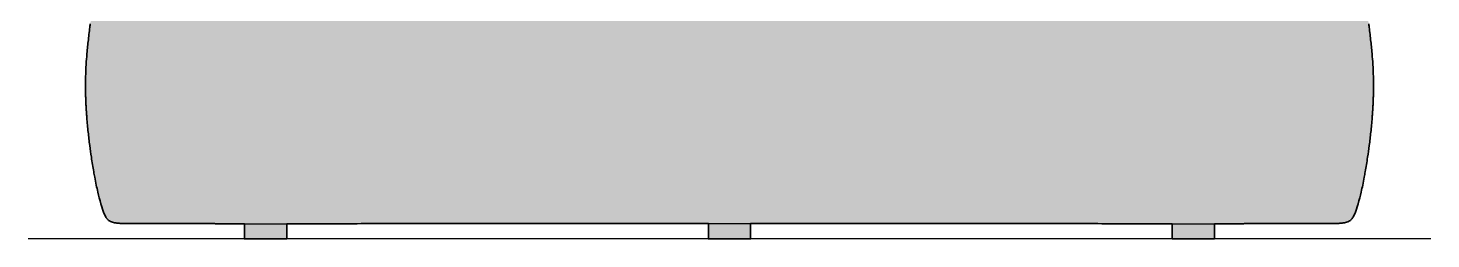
# Model space of a CAD drawing. Header units: millimetres. Extents: x 0 to 4425, y -1688 to 801.
# Drawn here: x 0 to 2661, y 0 to 400 of the extents above; entities that cross this region are included whole.
import ezdxf

# ---------------------------------------------------------------- set-up
doc = ezdxf.new("R2010")
doc.units = ezdxf.units.MM
doc.layers.add('Blocks', color=7, linetype='Continuous')
doc.layers.add('Blocks$Fill', color=7, linetype='Continuous', true_color=0xffffff)
for name, color, linetype, lineweight, true_color in [('Blocks$Inner', 7, 'Continuous', 25, 0x007f00), ('Blocks$Outline', 7, 'Continuous', 35, 0xff3f3f), ('Groud', 7, 'Continuous', 25, 0x243775)]:
    doc.layers.add(name, color=color, linetype=linetype, lineweight=lineweight, true_color=true_color)

# ---------------------------------------------------------------- blocks, each defined once
blk = doc.blocks.new('Margas LC4 Sofa Front')
at = {"layer": 'Blocks$Fill'}
blk.add_hatch(color=256, dxfattribs=at).paths.add_polyline_path([(2451.6, 617.8), (2441.6, 629.2), (2436.3, 635), (2430.7, 640.8), (2424.8, 646.7), (2418.7, 652.6), (2412.2, 658.5), (2405.6, 664.3), (2398.5, 670), (2391.3, 675.7), (2383.8, 681.2), (2376, 686.5), (2368, 691.8), (2359.7, 696.8), (2351.2, 701.6), (2342.5, 706.2), (2333.6, 710.6), (2324.6, 714.6), (2315.4, 718.5), (2306, 722.1), (2296.8, 725.4), (2287.3, 728.6), (2277.8, 731.6), (2268.2, 734.3), (2249.1, 739.3), (2229.7, 743.7), (2210.6, 747.5), (2191.2, 750.9), (2152.8, 756.8), (2037.4, 770.8), (1881, 784.6), (1723.2, 793.3), (1487.2, 799.8), (1330.3, 800.8), (1016.3, 796.2), (858.5, 789.6), (701.1, 778.3), (623.3, 770.8), (507.8, 756.8), (469.4, 750.9), (450, 747.5), (430.9, 743.7), (411.5, 739.3), (392.4, 734.3), (382.8, 731.6), (373.3, 728.6), (363.9, 725.4), (354.6, 722.1), (345.2, 718.5), (336, 714.6), (327, 710.6), (318.1, 706.2), (309.4, 701.6), (300.9, 696.8), (292.6, 691.8), (284.6, 686.5), (276.9, 681.2), (269.4, 675.7), (262.1, 670), (255.1, 664.3), (248.4, 658.5), (242, 652.6), (235.8, 646.7), (230, 640.8), (224.4, 635), (219, 629.2), (209, 617.8), (200, 606.8), (191.6, 596), (183.9, 585.7), (176.8, 575.7), (170.2, 565.9), (163.9, 556.1), (158, 546.3), (155.1, 541.3), (152.4, 536.2), (149.7, 531.1), (147.1, 525.7), (144.5, 520.1), (142, 514.3), (139.5, 508.3), (137.2, 501.9), (135, 495.3), (132.8, 488.3), (130.8, 480.8), (128.8, 473), (126.9, 464.5), (125.1, 455.3), (121.5, 433.9), (118, 408.5), (113.3, 368.2), (110.5, 336.6), (109.4, 316.9), (109, 301.2), (109, 279.3), (109.7, 258.2), (111.5, 230.1), (114, 202.8), (116.9, 177.6), (120.1, 155), (126.5, 117.3), (129.4, 102.2), (132.3, 89.1), (135, 77.9), (138, 66.9), (139.8, 60.7), (141.1, 56.7), (142.5, 52.8), (144, 48.9), (144.8, 47), (145.7, 45.1), (146.2, 44.1), (146.6, 43.2), (147.2, 42.2), (147.7, 41.3), (148.1, 40.7), (148.4, 40.2), (148.8, 39.6), (149.2, 39.1), (149.6, 38.6), (150, 38), (150.4, 37.5), (150.9, 37.1), (151.3, 36.6), (151.6, 36.4), (151.8, 36.2), (152, 35.9), (152.3, 35.7), (152.5, 35.5), (152.8, 35.3), (153.2, 35), (153.6, 34.8), (154, 34.5), (154.4, 34.2), (154.8, 34), (155.2, 33.7), (155.6, 33.5), (156.1, 33.3), (156.5, 33.1), (157, 32.8), (157.5, 32.7), (157.9, 32.5), (158.4, 32.3), (158.9, 32.1), (159.9, 31.8), (160.9, 31.5), (161.9, 31.2), (163, 31), (164.1, 30.8), (165.2, 30.6), (166.2, 30.4), (168.4, 30.1), (170.7, 29.9), (173, 29.7), (176.2, 29.5), (186.3, 29.3), (342.3, 29.1), (352.7, 29.1), (352.8, 29.1), (358.2, 29), (364.3, 29), (410.5, 29), (410.5, 0), (410.5, 0), (490.5, 0), (490.5, 0), (490.5, 29), (1290.3, 29.1), (1290.3, 0), (1290.3, 0), (1370.3, 0), (1370.3, 0), (1370.3, 29.1), (2170.1, 29), (2170.1, 0), (2170.1, 0), (2250.1, 0), (2250.1, 0), (2250.1, 29), (2302.4, 29), (2303, 29), (2307.9, 29.1), (2318.3, 29.1), (2482.1, 29.5), (2484.4, 29.5), (2487.6, 29.7), (2489.9, 29.9), (2492.2, 30.1), (2494.4, 30.4), (2495.5, 30.6), (2496.5, 30.8), (2497.6, 31), (2498.7, 31.2), (2499.7, 31.5), (2500.8, 31.8), (2501.7, 32.1), (2502.2, 32.3), (2502.7, 32.5), (2503.2, 32.7), (2503.6, 32.8), (2504.1, 33.1), (2504.5, 33.3), (2505, 33.5), (2505.4, 33.7), (2505.8, 34), (2506.2, 34.2), (2506.7, 34.5), (2507.1, 34.8), (2507.5, 35), (2507.8, 35.3), (2508.1, 35.5), (2508.3, 35.7), (2508.6, 35.9), (2508.8, 36.2), (2509.1, 36.4), (2509.3, 36.6), (2509.7, 37.1), (2510.2, 37.5), (2510.6, 38), (2511, 38.6), (2511.4, 39.1), (2511.8, 39.6), (2512.2, 40.2), (2512.6, 40.7), (2512.9, 41.3), (2513.5, 42.2), (2514, 43.2), (2514.5, 44.1), (2514.9, 45.1), (2515.8, 47), (2516.6, 48.9), (2518.1, 52.8), (2519.5, 56.7), (2520.8, 60.7), (2522.6, 66.9), (2525.6, 77.9), (2528.3, 89.1), (2531.2, 102.2), (2536, 127.6), (2540.5, 155), (2545.2, 189.9), (2546.6, 202.8), (2549.7, 237.1), (2550.9, 258.2), (2551.6, 279.3), (2551.7, 301.2), (2551.2, 316.9), (2550.1, 336.6), (2547.3, 368.2), (2542.6, 408.5), (2537.6, 443.3), (2535.5, 455.3), (2533.7, 464.5), (2531.8, 473), (2529.9, 480.8), (2527.8, 488.3), (2525.7, 495.3), (2523.4, 501.9), (2521.1, 508.3), (2518.7, 514.3), (2516.1, 520.1), (2513.6, 525.7), (2510.9, 531.1), (2508.2, 536.2), (2505.5, 541.3), (2502.6, 546.3), (2496.7, 556.1), (2490.5, 565.9), (2483.8, 575.7), (2476.7, 585.7), (2469, 596), (2460.6, 606.8)], flags=0)
at = {"layer": 'Blocks$Inner'}
for points, knots in [([(118, 408.5), (117.6, 405.3), (117.2, 402.1), (116.8, 398.9), (116.6, 397.5), (116.4, 396.1), (116.3, 394.8), (115.8, 390.6), (115.3, 386.3), (114.8, 381.9), (114.7, 381.7), (114.7, 381.4), (114.7, 381.2), (114.2, 376.9), (113.7, 372.5), (113.3, 368.2), (112.9, 364.1), (112.5, 360.1), (112.1, 356), (111.5, 349.6), (110.9, 343), (110.5, 336.6), (110.5, 335.9), (110.4, 335.3), (110.4, 334.7), (110, 328.7), (109.7, 322.9), (109.4, 316.9), (109.2, 311.6), (109.1, 306.5), (109, 301.2), (108.9, 296.3), (108.9, 291.4), (108.9, 286.5), (108.9, 284.1), (108.9, 281.7), (109, 279.3), (109, 277), (109.1, 274.6), (109.2, 272.2), (109.2, 269.9), (109.3, 267.5), (109.4, 265.2), (109.5, 262.8), (109.6, 260.5), (109.7, 258.2)], [10494.177275, 10494.177275, 10494.177275, 10494.177275, 10503.875675, 10503.875675, 10503.875675, 10507.985138, 10507.985138, 10507.985138, 10521.015667, 10521.015667, 10521.015667, 10521.739076, 10521.739076, 10521.739076, 10534.889553, 10534.889553, 10534.889553, 10547.090434, 10547.090434, 10547.090434, 10566.643748, 10566.643748, 10566.643748, 10568.457468, 10568.457468, 10568.457468, 10586.359978, 10586.359978, 10586.359978, 10602.223004, 10602.223004, 10602.223004, 10617.102478, 10617.102478, 10617.102478, 10624.336909, 10624.336909, 10624.336909, 10631.498605, 10631.498605, 10631.498605, 10638.625522, 10638.625522, 10638.625522, 10645.750334, 10645.750334, 10645.750334, 10645.750334]), ([(2550.9, 258.2), (2551, 260.5), (2551.1, 262.8), (2551.2, 265.2), (2551.3, 267.5), (2551.4, 269.9), (2551.5, 272.2), (2551.5, 274.6), (2551.6, 277), (2551.6, 279.3), (2551.7, 281.7), (2551.7, 284.1), (2551.7, 286.5), (2551.8, 291.4), (2551.7, 296.3), (2551.7, 301.2), (2551.6, 306.5), (2551.4, 311.6), (2551.2, 316.9), (2551, 322.9), (2550.6, 328.7), (2550.2, 334.7), (2550.2, 335.3), (2550.2, 335.9), (2550.1, 336.6), (2549.7, 343), (2549.1, 349.6), (2548.5, 356), (2548.2, 360.1), (2547.8, 364.1), (2547.3, 368.2), (2546.9, 372.5), (2546.4, 376.9), (2545.9, 381.2), (2545.9, 381.4), (2545.9, 381.7), (2545.9, 381.9), (2545.4, 386.3), (2544.8, 390.6), (2544.3, 394.8), (2544.2, 396.1), (2544, 397.5), (2543.8, 398.9), (2543.4, 402.1), (2543, 405.3), (2542.6, 408.5)], [7061.328954, 7061.328954, 7061.328954, 7061.328954, 7068.453766, 7068.453766, 7068.453766, 7075.580683, 7075.580683, 7075.580683, 7082.742379, 7082.742379, 7082.742379, 7089.97681, 7089.97681, 7089.97681, 7104.856284, 7104.856284, 7104.856284, 7120.71931, 7120.71931, 7120.71931, 7138.621819, 7138.621819, 7138.621819, 7140.43554, 7140.43554, 7140.43554, 7159.988854, 7159.988854, 7159.988854, 7172.189735, 7172.189735, 7172.189735, 7185.340212, 7185.340212, 7185.340212, 7186.063621, 7186.063621, 7186.063621, 7199.09415, 7199.09415, 7199.09415, 7203.203613, 7203.203613, 7203.203613, 7212.902013, 7212.902013, 7212.902013, 7212.902013]), ([(109.7, 258.2), (109.8, 255.8), (109.9, 253.5), (110.1, 251.1), (110.2, 248.8), (110.3, 246.4), (110.5, 244.1), (110.6, 241.7), (110.8, 239.4), (111, 237.1), (111.1, 234.7), (111.3, 232.4), (111.5, 230.1), (111.8, 225.5), (112.2, 220.9), (112.7, 216.2), (113.1, 211.8), (113.5, 207.2), (114, 202.8)], [10645.750334, 10645.750334, 10645.750334, 10645.750334, 10652.893681, 10652.893681, 10652.893681, 10660.047387, 10660.047387, 10660.047387, 10667.195777, 10667.195777, 10667.195777, 10674.320423, 10674.320423, 10674.320423, 10688.411605, 10688.411605, 10688.411605, 10702.118106, 10702.118106, 10702.118106, 10702.118106]), ([(2546.6, 202.8), (2547.1, 207.2), (2547.6, 211.8), (2548, 216.2), (2548.4, 220.9), (2548.8, 225.5), (2549.1, 230.1), (2549.3, 232.4), (2549.5, 234.7), (2549.7, 237.1), (2549.8, 239.4), (2550, 241.7), (2550.1, 244.1), (2550.3, 246.4), (2550.4, 248.8), (2550.6, 251.1), (2550.7, 253.5), (2550.8, 255.8), (2550.9, 258.2)], [7004.961182, 7004.961182, 7004.961182, 7004.961182, 7018.667683, 7018.667683, 7018.667683, 7032.758865, 7032.758865, 7032.758865, 7039.883511, 7039.883511, 7039.883511, 7047.031901, 7047.031901, 7047.031901, 7054.185606, 7054.185606, 7054.185606, 7061.328954, 7061.328954, 7061.328954, 7061.328954]), ([(114, 202.8), (114.4, 198.5), (114.9, 194.2), (115.9, 185.8), (116.4, 181.7), (116.9, 177.6), (117.9, 169.9), (119, 162.6), (120.1, 155), (121.5, 145.9), (123, 136.7), (124.6, 127.6), (125.2, 124.2), (125.8, 120.7), (126.5, 117.3), (127.4, 112.3), (128.4, 107.2), (130.3, 97.9), (131.3, 93.4), (132.3, 89.1), (134, 81.5), (135.9, 74.1), (138, 66.9), (138.2, 66.3), (138.4, 65.6), (138.6, 64.8), (140.2, 59.3), (142, 54), (144, 48.9), (145, 46.5), (146.2, 43.7), (147.9, 40.9), (148.2, 40.5), (148.9, 39.4), (149.4, 38.7), (150.3, 37.7), (150.6, 37.4), (151.2, 36.8), (151.5, 36.5), (152.1, 35.9), (152.4, 35.6), (152.8, 35.3), (153.8, 34.5), (154.9, 33.8), (157.3, 32.7), (158.6, 32.2), (162.6, 31), (165.5, 30.5), (168.4, 30.1), (169.9, 30), (171.5, 29.8), (174.1, 29.6), (175.2, 29.6), (177, 29.5), (177.8, 29.5), (178.5, 29.5), (178.9, 29.4), (179.2, 29.4), (180.1, 29.4), (180.7, 29.4), (181.8, 29.4), (182.3, 29.4), (183.2, 29.3), (183.7, 29.3), (184.8, 29.3), (185.5, 29.3), (186.6, 29.3), (187, 29.3), (187.7, 29.3), (188.1, 29.3), (188.6, 29.3), (189.2, 29.3), (189.9, 29.3), (190.6, 29.3), (190.7, 29.3), (191.3, 29.3), (191.9, 29.3), (193, 29.3), (193.7, 29.3), (195.4, 29.2), (196.5, 29.2), (197.4, 29.2), (199.8, 29.2), (202.3, 29.2), (207.6, 29.2), (210.5, 29.2), (213.7, 29.2), (215.2, 29.2), (216.7, 29.1), (219.4, 29.1), (220.6, 29.1), (221.8, 29.1), (225.1, 29.1), (228.5, 29.1), (236, 29.1), (239.8, 29.1), (244, 29.1), (246.9, 29.1), (249.9, 29.1), (256.2, 29.1), (259.5, 29.1), (262.7, 29.1), (269.7, 29.1), (277.5, 29.1), (284.4, 29.1), (286, 29.1), (287.7, 29.1), (289.5, 29.1), (291.7, 29.1), (294, 29.1), (296.4, 29.1), (300.5, 29.1), (304.7, 29.1), (308.8, 29.1), (310.9, 29.1), (313, 29.1), (315, 29.1), (317.1, 29.1), (319.1, 29.1), (321.2, 29.1), (321.5, 29.1), (321.8, 29.1), (322.1, 29.1), (323.8, 29.1), (325.5, 29.1), (327.2, 29.1), (329, 29.1), (340.6, 29.1), (342.3, 29.1)], [10702.118106, 10702.118106, 10702.118106, 10702.118106, 10715.226067, 10715.226067, 10727.698239, 10727.698239, 10727.698239, 10750.689733, 10750.689733, 10750.689733, 10778.458678, 10778.458678, 10778.458678, 10788.945172, 10788.945172, 10788.945172, 10804.316759, 10804.316759, 10817.748172, 10817.748172, 10817.748172, 10841.224534, 10841.224534, 10841.224534, 10843.596662, 10843.596662, 10843.596662, 10861.599638, 10861.599638, 10861.599638, 10870.658687, 10870.658687, 10872.073478, 10872.073478, 10874.796982, 10874.796982, 10876.11957, 10876.11957, 10877.426916, 10877.426916, 10878.735965, 10878.735965, 10878.735965, 10882.704173, 10882.704173, 10886.830294, 10886.830294, 10895.573823, 10895.573823, 10895.573823, 10900.15153, 10900.15153, 10903.423074, 10903.423074, 10906.169655, 10906.169655, 10906.169655, 10907.395784, 10907.395784, 10910.144955, 10910.144955, 10913.566102, 10913.566102, 10916.881203, 10916.881203, 10923.57448, 10923.57448, 10926.794414, 10926.794414, 10929.289313, 10929.289313, 10929.289313, 10933.506333, 10933.506333, 10934.16635, 10934.16635, 10937.912788, 10937.912788, 10941.460564, 10941.460564, 10946.598563, 10946.598563, 10946.598563, 10960.417288, 10960.417288, 10974.242606, 10974.242606, 10974.242606, 10980.637589, 10980.637589, 10985.538432, 10985.538432, 10985.538432, 10998.792704, 10998.792704, 11011.958092, 11011.958092, 11011.958092, 11021.11194, 11021.11194, 11030.776556, 11030.776556, 11030.776556, 11052.753171, 11052.753171, 11052.753171, 11057.996832, 11057.996832, 11057.996832, 11065.037976, 11065.037976, 11065.037976, 11077.802821, 11077.802821, 11077.802821, 11084.218588, 11084.218588, 11084.218588, 11090.589866, 11090.589866, 11090.589866, 11091.596252, 11091.596252, 11091.596252, 11096.887019, 11096.887019, 11096.887019, 11102.602704, 11102.602704, 11102.602704, 11102.602704]), ([(2318.3, 29.1), (2320, 29.1), (2331.6, 29.1), (2333.4, 29.1), (2335.1, 29.1), (2336.8, 29.1), (2338.5, 29.1), (2338.8, 29.1), (2339.1, 29.1), (2339.4, 29.1), (2341.5, 29.1), (2343.5, 29.1), (2345.6, 29.1), (2347.7, 29.1), (2349.7, 29.1), (2351.8, 29.1), (2355.9, 29.1), (2360.1, 29.1), (2364.3, 29.1), (2366.6, 29.1), (2368.9, 29.1), (2371.1, 29.1), (2372.9, 29.1), (2374.6, 29.1), (2376.2, 29.1), (2383.2, 29.1), (2390.9, 29.1), (2398, 29.1), (2401.2, 29.1), (2404.4, 29.1), (2410.7, 29.1), (2413.7, 29.1), (2416.6, 29.1), (2420.8, 29.1), (2424.6, 29.1), (2432.1, 29.1), (2435.6, 29.1), (2438.8, 29.1), (2440, 29.1), (2441.2, 29.1), (2443.9, 29.1), (2445.4, 29.2), (2446.9, 29.2), (2450.1, 29.2), (2453.1, 29.2), (2458.3, 29.2), (2460.8, 29.2), (2463.2, 29.2), (2464.2, 29.2), (2465.2, 29.2), (2466.9, 29.3), (2467.6, 29.3), (2468.7, 29.3), (2469.3, 29.3), (2470, 29.3), (2470.1, 29.3), (2470.8, 29.3), (2471.4, 29.3), (2472, 29.3), (2472.5, 29.3), (2472.9, 29.3), (2473.6, 29.3), (2474, 29.3), (2475.1, 29.3), (2475.8, 29.3), (2476.9, 29.3), (2477.4, 29.3), (2478.3, 29.4), (2478.8, 29.4), (2480, 29.4), (2480.5, 29.4), (2481.5, 29.4), (2481.8, 29.4), (2482.1, 29.5), (2482.8, 29.5), (2483.6, 29.5), (2485.5, 29.6), (2486.5, 29.6), (2489.1, 29.8), (2490.7, 30), (2492.2, 30.1), (2495.1, 30.5), (2498, 31), (2502.1, 32.2), (2503.3, 32.7), (2505.7, 33.8), (2506.8, 34.5), (2507.8, 35.3), (2508.2, 35.6), (2508.5, 35.9), (2509.1, 36.5), (2509.4, 36.8), (2510, 37.4), (2510.3, 37.7), (2511.2, 38.7), (2511.7, 39.4), (2512.4, 40.5), (2512.7, 40.9), (2514.4, 43.7), (2515.6, 46.5), (2516.6, 48.9), (2518.6, 54), (2520.4, 59.3), (2522, 64.8), (2522.3, 65.6), (2522.5, 66.3), (2522.6, 66.9), (2524.7, 74.1), (2526.6, 81.5), (2528.3, 89.1), (2529.3, 93.4), (2530.3, 97.9), (2532.2, 107.2), (2533.2, 112.3), (2534.2, 117.3), (2534.8, 120.7), (2535.4, 124.2), (2536, 127.6), (2537.6, 136.7), (2539.1, 145.9), (2540.5, 155), (2541.6, 162.6), (2542.7, 169.9), (2543.7, 177.6), (2544.2, 181.7), (2544.7, 185.8), (2545.7, 194.2), (2546.2, 198.5), (2546.6, 202.8)], [6604.476584, 6604.476584, 6604.476584, 6604.476584, 6610.192269, 6610.192269, 6610.192269, 6615.483036, 6615.483036, 6615.483036, 6616.489422, 6616.489422, 6616.489422, 6622.8607, 6622.8607, 6622.8607, 6629.276467, 6629.276467, 6629.276467, 6642.041312, 6642.041312, 6642.041312, 6649.082456, 6649.082456, 6649.082456, 6654.326117, 6654.326117, 6654.326117, 6676.302732, 6676.302732, 6676.302732, 6685.967348, 6685.967348, 6695.121196, 6695.121196, 6695.121196, 6708.286584, 6708.286584, 6721.540856, 6721.540856, 6721.540856, 6726.441699, 6726.441699, 6732.836682, 6732.836682, 6732.836682, 6746.662, 6746.662, 6760.480725, 6760.480725, 6760.480725, 6765.618724, 6765.618724, 6769.1665, 6769.1665, 6772.912938, 6772.912938, 6773.572955, 6773.572955, 6777.789975, 6777.789975, 6777.789975, 6780.284874, 6780.284874, 6783.504808, 6783.504808, 6790.198085, 6790.198085, 6793.513186, 6793.513186, 6796.934333, 6796.934333, 6799.683504, 6799.683504, 6800.909633, 6800.909633, 6800.909633, 6803.656214, 6803.656214, 6806.927758, 6806.927758, 6811.505465, 6811.505465, 6811.505465, 6820.248994, 6820.248994, 6824.375115, 6824.375115, 6828.343323, 6828.343323, 6828.343323, 6829.652372, 6829.652372, 6830.959718, 6830.959718, 6832.282306, 6832.282306, 6835.00581, 6835.00581, 6836.420601, 6836.420601, 6845.47965, 6845.47965, 6845.47965, 6863.482626, 6863.482626, 6863.482626, 6865.854754, 6865.854754, 6865.854754, 6889.331116, 6889.331116, 6889.331116, 6902.762529, 6902.762529, 6918.134115, 6918.134115, 6918.134115, 6928.62061, 6928.62061, 6928.62061, 6956.389555, 6956.389555, 6956.389555, 6979.381049, 6979.381049, 6979.381049, 6991.853221, 6991.853221, 7004.961182, 7004.961182, 7004.961182, 7004.961182]), ([(352.7, 29.1), (352.7, 29.1), (352.7, 29.1), (352.8, 29.1), (352.9, 29.1), (353, 29.1), (353.2, 29.1), (353.3, 29.1), (353.5, 29.1), (353.7, 29.1), (353.8, 29.1), (354, 29.1), (354.2, 29.1), (354.3, 29.1), (354.5, 29.1), (354.7, 29), (354.8, 29), (355, 29), (355.2, 29), (355.3, 29), (355.5, 29), (355.7, 29), (355.8, 29), (356, 29), (356.2, 29), (356.3, 29), (356.5, 29), (356.7, 29), (356.8, 29), (357, 29), (357.2, 29), (357.3, 29), (357.5, 29), (357.7, 29), (357.8, 29), (358, 29), (358.2, 29)], [11103.602704, 11103.602704, 11103.602704, 11103.602704, 11104.602704, 11104.602704, 11104.602704, 11105.602704, 11105.602704, 11105.602704, 11106.602704, 11106.602704, 11106.602704, 11107.602704, 11107.602704, 11107.602704, 11108.602704, 11108.602704, 11108.602704, 11109.602704, 11109.602704, 11109.602704, 11110.602704, 11110.602704, 11110.602704, 11111.602704, 11111.602704, 11111.602704, 11112.602704, 11112.602704, 11112.602704, 11113.602704, 11113.602704, 11113.602704, 11114.602704, 11114.602704, 11114.602704, 11115.602704, 11115.602704, 11115.602704, 11115.602704]), ([(358.2, 29), (360.2, 29), (362.3, 29), (364.3, 29), (366.4, 29), (368.5, 29), (370.7, 29), (372.8, 29), (375, 29), (377.1, 29), (381.4, 29), (385.9, 29), (390.3, 29), (394.8, 29), (399.3, 29), (403.8, 29), (412.6, 29), (422.1, 29), (431.1, 29), (440.2, 29), (449.6, 29), (459.5, 29), (469.4, 29), (479.5, 29), (500.3, 29), (510.9, 29), (521.4, 29), (531.9, 29), (542.3, 29), (563.4, 29), (573.9, 29), (584.4, 29), (605.2, 29), (626.5, 29), (648, 29.1), (667.6, 29.1), (689.1, 29.1), (709.6, 29.1), (711.1, 29.1), (712.7, 29.1), (714.3, 29.1), (726.1, 29.1), (736.5, 29.1), (759.5, 29.1), (771.2, 29.1), (782.2, 29.1), (784.1, 29.1), (786, 29.1), (791.6, 29.1), (795.3, 29.1), (804.7, 29.1), (810.3, 29.1), (827.2, 29.1), (839, 29.1), (850.4, 29.1), (862.3, 29.1), (874, 29.1), (892, 29.1), (897.9, 29.1), (905.9, 29.1), (908.2, 29.1), (914.6, 29.1), (918.3, 29.1), (921.9, 29.1), (933.6, 29.1), (945.5, 29.1), (968.8, 29.1), (980.3, 29.1), (991.6, 29.1), (1003, 29.1), (1013.7, 29.1), (1028.5, 29.1), (1032.2, 29.1), (1037.6, 29.1), (1039.4, 29.1), (1047, 29.1), (1052.5, 29.1), (1058.1, 29.1), (1069.4, 29.1), (1080.6, 29.1), (1093.9, 29.1), (1095.7, 29.1), (1101.4, 29.1), (1105.2, 29.1), (1110.6, 29.1), (1112.5, 29.1), (1116.5, 29.1), (1118.4, 29.1), (1122.2, 29.1), (1124, 29.1), (1125.9, 29.1), (1131, 29.1), (1136.1, 29.1), (1141.1, 29.1), (1149.6, 29.1), (1157, 29.1), (1167.3, 29.1), (1169.2, 29.1), (1172.9, 29.1), (1175.1, 29.1), (1182.8, 29.1), (1188.2, 29.1), (1193.7, 29.1), (1205.1, 29.1), (1216.3, 29.1), (1233.5, 29.1), (1239.2, 29.1), (1246.8, 29.1), (1248.7, 29.1), (1254.4, 29.1), (1258.2, 29.1), (1262, 29.1), (1267.1, 29.1), (1272.8, 29.1), (1284.9, 29.1), (1290.6, 29.1), (1307.5, 29.1), (1318.9, 29.1), (1330.3, 29.1)], [11115.602704, 11115.602704, 11115.602704, 11115.602704, 11124.778647, 11124.778647, 11124.778647, 11133.940653, 11133.940653, 11133.940653, 11143.086309, 11143.086309, 11143.086309, 11161.322724, 11161.322724, 11161.322724, 11179.481371, 11179.481371, 11179.481371, 11215.560334, 11215.560334, 11215.560334, 11251.38159, 11251.38159, 11251.38159, 11287.041165, 11287.041165, 11322.270601, 11322.270601, 11322.270601, 11357.434925, 11357.434925, 11392.045386, 11392.045386, 11392.045386, 11461.259604, 11461.259604, 11461.259604, 11525.696419, 11525.696419, 11525.696419, 11530.553118, 11530.553118, 11530.553118, 11566.310457, 11566.310457, 11599.978861, 11599.978861, 11599.978861, 11605.772274, 11605.772274, 11617.360271, 11617.360271, 11634.754642, 11634.754642, 11669.40531, 11669.40531, 11669.40531, 11706.627694, 11706.627694, 11725.496437, 11725.496437, 11731.778625, 11731.778625, 11740.998732, 11740.998732, 11740.998732, 11776.330166, 11776.330166, 11811.029673, 11811.029673, 11811.029673, 11847.235499, 11847.235499, 11859.227468, 11859.227468, 11864.791224, 11864.791224, 11880.399115, 11880.399115, 11880.399115, 11916.617631, 11916.617631, 11922.603713, 11922.603713, 11934.572182, 11934.572182, 11939.864249, 11939.864249, 11944.608887, 11944.608887, 11949.355857, 11949.355857, 11949.355857, 11964.832144, 11964.832144, 11964.832144, 11992.483798, 11992.483798, 11998.659319, 11998.659319, 12004.819925, 12004.819925, 12018.708601, 12018.708601, 12018.708601, 12053.290079, 12053.290079, 12070.366072, 12070.366072, 12076.033516, 12076.033516, 12087.362837, 12087.362837, 12087.362837, 12105.2389, 12105.2389, 12121.796153, 12121.796153, 12155.777936, 12155.777936, 12155.777936, 12155.777936]), ([(1330.3, 29.1), (1341.7, 29.1), (1353.1, 29.1), (1370, 29.1), (1375.7, 29.1), (1387.9, 29.1), (1393.5, 29.1), (1398.6, 29.1), (1402.4, 29.1), (1406.2, 29.1), (1411.9, 29.1), (1413.8, 29.1), (1421.4, 29.1), (1427.1, 29.1), (1444.4, 29.1), (1455.5, 29.1), (1466.9, 29.1), (1472.4, 29.1), (1477.8, 29.1), (1485.6, 29.1), (1487.7, 29.1), (1491.4, 29.1), (1493.3, 29.1), (1503.6, 29.1), (1511, 29.1), (1519.5, 29.1), (1524.6, 29.1), (1529.6, 29.1), (1534.7, 29.1), (1536.6, 29.1), (1538.5, 29.1), (1542.2, 29.1), (1544.1, 29.1), (1548.1, 29.1), (1550, 29.1), (1555.4, 29.1), (1559.2, 29.1), (1564.9, 29.1), (1566.8, 29.1), (1580.1, 29.1), (1591.2, 29.1), (1602.5, 29.1), (1608.2, 29.1), (1613.6, 29.1), (1621.2, 29.1), (1623, 29.1), (1628.5, 29.1), (1632.1, 29.1), (1646.9, 29.1), (1657.6, 29.1), (1669.1, 29.1), (1680.4, 29.1), (1691.8, 29.1), (1715.1, 29.1), (1727, 29.1), (1738.7, 29.1), (1742.3, 29.1), (1746, 29.1), (1752.4, 29.1), (1754.7, 29.1), (1762.7, 29.1), (1768.6, 29.1), (1786.6, 29.1), (1798.3, 29.1), (1810.2, 29.1), (1821.7, 29.1), (1833.4, 29.1), (1850.3, 29.1), (1855.9, 29.1), (1865.3, 29.1), (1869, 29.1), (1874.6, 29.1), (1876.5, 29.1), (1878.4, 29.1), (1889.4, 29.1), (1901.2, 29.1), (1924.1, 29.1), (1934.6, 29.1), (1946.3, 29.1), (1947.9, 29.1), (1949.5, 29.1), (1951.1, 29.1), (1971.5, 29.1), (1993, 29.1), (2012.6, 29.1), (2034.2, 29), (2055.4, 29), (2076.2, 29), (2086.7, 29), (2097.2, 29), (2118.3, 29), (2128.7, 29), (2139.2, 29), (2149.8, 29), (2160.3, 29), (2181.1, 29), (2191.2, 29), (2201.1, 29), (2211, 29), (2220.4, 29), (2229.6, 29), (2238.5, 29), (2248, 29), (2256.8, 29), (2261.4, 29), (2265.9, 29), (2270.3, 29), (2274.8, 29), (2279.2, 29), (2283.5, 29), (2285.7, 29), (2287.8, 29), (2289.9, 29), (2292.1, 29), (2294.2, 29), (2296.3, 29), (2298.4, 29), (2300.4, 29), (2302.4, 29)], [12155.777936, 12155.777936, 12155.777936, 12155.777936, 12189.759719, 12189.759719, 12206.316972, 12206.316972, 12224.193035, 12224.193035, 12224.193035, 12235.522356, 12235.522356, 12241.189799, 12241.189799, 12258.265793, 12258.265793, 12292.84727, 12292.84727, 12292.84727, 12306.735946, 12306.735946, 12312.896552, 12312.896552, 12319.072074, 12319.072074, 12346.723727, 12346.723727, 12346.723727, 12362.200015, 12362.200015, 12362.200015, 12366.946985, 12366.946985, 12371.691623, 12371.691623, 12376.98369, 12376.98369, 12388.952159, 12388.952159, 12394.938241, 12394.938241, 12431.156757, 12431.156757, 12431.156757, 12446.764648, 12446.764648, 12452.328403, 12452.328403, 12464.320373, 12464.320373, 12500.526198, 12500.526198, 12500.526198, 12535.225706, 12535.225706, 12570.55714, 12570.55714, 12570.55714, 12579.777247, 12579.777247, 12586.059435, 12586.059435, 12604.928178, 12604.928178, 12642.150561, 12642.150561, 12642.150561, 12676.80123, 12676.80123, 12694.195601, 12694.195601, 12705.783597, 12705.783597, 12711.577011, 12711.577011, 12711.577011, 12745.245415, 12745.245415, 12781.002754, 12781.002754, 12781.002754, 12785.859453, 12785.859453, 12785.859453, 12850.296267, 12850.296267, 12850.296267, 12919.510486, 12919.510486, 12919.510486, 12954.120947, 12954.120947, 12989.285271, 12989.285271, 12989.285271, 13024.514707, 13024.514707, 13060.174282, 13060.174282, 13060.174282, 13095.995537, 13095.995537, 13095.995537, 13132.0745, 13132.0745, 13132.0745, 13150.233147, 13150.233147, 13150.233147, 13168.469563, 13168.469563, 13168.469563, 13177.615219, 13177.615219, 13177.615219, 13186.777225, 13186.777225, 13186.777225, 13195.953168, 13195.953168, 13195.953168, 13195.953168]), ([(2302.4, 29), (2302.6, 29), (2302.8, 29), (2303, 29), (2303.1, 29), (2303.3, 29), (2303.5, 29), (2303.6, 29), (2303.8, 29), (2304, 29), (2304.1, 29), (2304.3, 29), (2304.5, 29), (2304.6, 29), (2304.8, 29), (2305, 29), (2305.1, 29), (2305.3, 29), (2305.5, 29), (2305.6, 29), (2305.8, 29), (2306, 29), (2306.1, 29.1), (2306.3, 29.1), (2306.5, 29.1), (2306.6, 29.1), (2306.8, 29.1), (2307, 29.1), (2307.1, 29.1), (2307.3, 29.1), (2307.5, 29.1), (2307.6, 29.1), (2307.7, 29.1), (2307.8, 29.1), (2307.9, 29.1), (2307.9, 29.1), (2307.9, 29.1)], [13195.953168, 13195.953168, 13195.953168, 13195.953168, 13196.953168, 13196.953168, 13196.953168, 13197.953168, 13197.953168, 13197.953168, 13198.953168, 13198.953168, 13198.953168, 13199.953168, 13199.953168, 13199.953168, 13200.953168, 13200.953168, 13200.953168, 13201.953168, 13201.953168, 13201.953168, 13202.953168, 13202.953168, 13202.953168, 13203.953168, 13203.953168, 13203.953168, 13204.953168, 13204.953168, 13204.953168, 13205.953168, 13205.953168, 13205.953168, 13206.953168, 13206.953168, 13206.953168, 13207.953168, 13207.953168, 13207.953168, 13207.953168])]:
    blk.add_open_spline(points, degree=3, knots=knots, dxfattribs=at)
for points, degree in [([(342.3, 29.1), (342.5, 29.1), (352.5, 29.1), (352.7, 29.1)], 3), ([(410.5, 29), (410.5, 14.5), (410.5, 0)], 2), ([(490.5, 0), (490.5, 14.5), (490.5, 29)], 2), ([(1290.3, 0), (1290.3, 14.6), (1290.3, 29.1)], 2), ([(1370.3, 29.1), (1370.3, 14.6), (1370.3, 0)], 2), ([(2170.1, 0), (2170.1, 14.5), (2170.1, 29)], 2), ([(2250.1, 29), (2250.1, 14.5), (2250.1, 0)], 2), ([(2307.9, 29.1), (2308.1, 29.1), (2318.1, 29.1), (2318.3, 29.1)], 3)]:
    blk.add_open_spline(points, degree=degree, dxfattribs=at)
for points in [[(410.5, 0), (410.5, 0), (450.5, 0), (490.5, 0), (490.5, 0)], [(1370.3, 0), (1370.3, 0), (1330.3, 0), (1290.3, 0), (1290.3, 0)], [(2250.1, 0), (2250.1, 0), (2210.1, 0), (2170.1, 0), (2170.1, 0)]]:
    blk.add_rational_spline(points, [1, 0.707106781187, 1, 0.707106781187, 1], degree=2, knots=[30, 30, 30, 92.831853, 92.831853, 155.663706, 155.663706, 155.663706], dxfattribs=at)
at = {"layer": 'Blocks$Outline'}
for points in [[(410.5, 29), (410.5, 0)], [(490.5, 0), (490.5, 29)], [(1290.3, 29.1), (1290.3, 0)], [(1370.3, 0), (1370.3, 29.1)], [(2170.1, 29), (2170.1, 0)], [(2250.1, 0), (2250.1, 29)]]:
    blk.add_lwpolyline(points, dxfattribs=at)
for points, knots in [([(118, 408.5), (117.6, 405.3), (117.2, 402.1), (116.8, 398.9), (116.6, 397.5), (116.4, 396.1), (116.3, 394.8), (115.8, 390.6), (115.3, 386.3), (114.8, 381.9), (114.7, 381.7), (114.7, 381.4), (114.7, 381.2), (114.2, 376.9), (113.7, 372.5), (113.3, 368.2), (112.9, 364.1), (112.5, 360.1), (112.1, 356), (111.5, 349.6), (110.9, 343), (110.5, 336.6), (110.5, 335.9), (110.4, 335.3), (110.4, 334.7), (110, 328.7), (109.7, 322.9), (109.4, 316.9), (109.2, 311.6), (109.1, 306.5), (109, 301.2), (108.9, 296.3), (108.9, 291.4), (108.9, 286.5), (108.9, 284.1), (108.9, 281.7), (109, 279.3), (109, 277), (109.1, 274.6), (109.2, 272.2), (109.2, 269.9), (109.3, 267.5), (109.4, 265.2), (109.5, 262.8), (109.6, 260.5), (109.7, 258.2)], [3889.700691, 3889.700691, 3889.700691, 3889.700691, 3899.399091, 3899.399091, 3899.399091, 3903.508554, 3903.508554, 3903.508554, 3916.539083, 3916.539083, 3916.539083, 3917.262492, 3917.262492, 3917.262492, 3930.412969, 3930.412969, 3930.412969, 3942.613851, 3942.613851, 3942.613851, 3962.167164, 3962.167164, 3962.167164, 3963.980885, 3963.980885, 3963.980885, 3981.883394, 3981.883394, 3981.883394, 3997.74642, 3997.74642, 3997.74642, 4012.625894, 4012.625894, 4012.625894, 4019.860326, 4019.860326, 4019.860326, 4027.022021, 4027.022021, 4027.022021, 4034.148938, 4034.148938, 4034.148938, 4041.27375, 4041.27375, 4041.27375, 4041.27375]), ([(2550.9, 258.2), (2551, 260.5), (2551.1, 262.8), (2551.2, 265.2), (2551.3, 267.5), (2551.4, 269.9), (2551.5, 272.2), (2551.5, 274.6), (2551.6, 277), (2551.6, 279.3), (2551.7, 281.7), (2551.7, 284.1), (2551.7, 286.5), (2551.8, 291.4), (2551.7, 296.3), (2551.7, 301.2), (2551.6, 306.5), (2551.4, 311.6), (2551.2, 316.9), (2551, 322.9), (2550.6, 328.7), (2550.2, 334.7), (2550.2, 335.3), (2550.2, 335.9), (2550.1, 336.6), (2549.7, 343), (2549.1, 349.6), (2548.5, 356), (2548.2, 360.1), (2547.8, 364.1), (2547.3, 368.2), (2546.9, 372.5), (2546.4, 376.9), (2545.9, 381.2), (2545.9, 381.4), (2545.9, 381.7), (2545.9, 381.9), (2545.4, 386.3), (2544.8, 390.6), (2544.3, 394.8), (2544.2, 396.1), (2544, 397.5), (2543.8, 398.9), (2543.4, 402.1), (2543, 405.3), (2542.6, 408.5)], [456.85237, 456.85237, 456.85237, 456.85237, 463.977183, 463.977183, 463.977183, 471.104099, 471.104099, 471.104099, 478.265795, 478.265795, 478.265795, 485.500227, 485.500227, 485.500227, 500.3797, 500.3797, 500.3797, 516.242726, 516.242726, 516.242726, 534.145236, 534.145236, 534.145236, 535.958956, 535.958956, 535.958956, 555.51227, 555.51227, 555.51227, 567.713151, 567.713151, 567.713151, 580.863628, 580.863628, 580.863628, 581.587037, 581.587037, 581.587037, 594.617566, 594.617566, 594.617566, 598.727029, 598.727029, 598.727029, 608.425429, 608.425429, 608.425429, 608.425429]), ([(109.7, 258.2), (109.8, 255.8), (109.9, 253.5), (110.1, 251.1), (110.2, 248.8), (110.3, 246.4), (110.5, 244.1), (110.6, 241.7), (110.8, 239.4), (111, 237.1), (111.1, 234.7), (111.3, 232.4), (111.5, 230.1), (111.8, 225.5), (112.2, 220.9), (112.7, 216.2), (113.1, 211.8), (113.5, 207.2), (114, 202.8)], [4041.27375, 4041.27375, 4041.27375, 4041.27375, 4048.417098, 4048.417098, 4048.417098, 4055.570803, 4055.570803, 4055.570803, 4062.719193, 4062.719193, 4062.719193, 4069.84384, 4069.84384, 4069.84384, 4083.935021, 4083.935021, 4083.935021, 4097.641522, 4097.641522, 4097.641522, 4097.641522]), ([(2546.6, 202.8), (2547.1, 207.2), (2547.6, 211.8), (2548, 216.2), (2548.4, 220.9), (2548.8, 225.5), (2549.1, 230.1), (2549.3, 232.4), (2549.5, 234.7), (2549.7, 237.1), (2549.8, 239.4), (2550, 241.7), (2550.1, 244.1), (2550.3, 246.4), (2550.4, 248.8), (2550.6, 251.1), (2550.7, 253.5), (2550.8, 255.8), (2550.9, 258.2)], [400.484598, 400.484598, 400.484598, 400.484598, 414.191099, 414.191099, 414.191099, 428.282281, 428.282281, 428.282281, 435.406927, 435.406927, 435.406927, 442.555317, 442.555317, 442.555317, 449.709023, 449.709023, 449.709023, 456.85237, 456.85237, 456.85237, 456.85237]), ([(114, 202.8), (114.4, 198.5), (114.9, 194.2), (115.9, 185.8), (116.4, 181.7), (116.9, 177.6), (117.9, 169.9), (119, 162.6), (120.1, 155), (121.5, 145.9), (123, 136.7), (124.6, 127.6), (125.2, 124.2), (125.8, 120.7), (126.5, 117.3), (127.4, 112.3), (128.4, 107.2), (130.3, 97.9), (131.3, 93.4), (132.3, 89.1), (134, 81.5), (135.9, 74.1), (138, 66.9), (138.2, 66.3), (138.4, 65.6), (138.6, 64.8), (140.2, 59.3), (142, 54), (144, 48.9), (145, 46.5), (146.2, 43.7), (147.9, 40.9), (148.2, 40.5), (148.9, 39.4), (149.4, 38.7), (150.3, 37.7), (150.6, 37.4), (151.2, 36.8), (151.5, 36.5), (152.1, 35.9), (152.4, 35.6), (152.8, 35.3), (153.8, 34.5), (154.9, 33.8), (157.3, 32.7), (158.6, 32.2), (162.6, 31), (165.5, 30.5), (168.4, 30.1), (169.9, 30), (171.5, 29.8), (174.1, 29.6), (175.2, 29.6), (177, 29.5), (177.8, 29.5), (178.5, 29.5), (178.9, 29.4), (179.2, 29.4), (180.1, 29.4), (180.7, 29.4), (181.8, 29.4), (182.3, 29.4), (183.2, 29.3), (183.7, 29.3), (184.8, 29.3), (185.5, 29.3), (186.6, 29.3), (187, 29.3), (187.7, 29.3), (188.1, 29.3), (188.6, 29.3), (189.2, 29.3), (189.9, 29.3), (190.6, 29.3), (190.7, 29.3), (191.3, 29.3), (191.9, 29.3), (193, 29.3), (193.7, 29.3), (195.4, 29.2), (196.5, 29.2), (197.4, 29.2), (199.8, 29.2), (202.3, 29.2), (207.6, 29.2), (210.5, 29.2), (213.7, 29.2), (215.2, 29.2), (216.7, 29.1), (219.4, 29.1), (220.6, 29.1), (221.8, 29.1), (225.1, 29.1), (228.5, 29.1), (236, 29.1), (239.8, 29.1), (244, 29.1), (246.9, 29.1), (249.9, 29.1), (256.2, 29.1), (259.5, 29.1), (262.7, 29.1), (269.7, 29.1), (277.5, 29.1), (284.4, 29.1), (286, 29.1), (287.7, 29.1), (289.5, 29.1), (291.7, 29.1), (294, 29.1), (296.4, 29.1), (300.5, 29.1), (304.7, 29.1), (308.8, 29.1), (310.9, 29.1), (313, 29.1), (315, 29.1), (317.1, 29.1), (319.1, 29.1), (321.2, 29.1), (321.5, 29.1), (321.8, 29.1), (322.1, 29.1), (323.8, 29.1), (325.5, 29.1), (327.2, 29.1), (329, 29.1), (340.6, 29.1), (342.3, 29.1)], [4097.641522, 4097.641522, 4097.641522, 4097.641522, 4110.749484, 4110.749484, 4123.221655, 4123.221655, 4123.221655, 4146.213149, 4146.213149, 4146.213149, 4173.982094, 4173.982094, 4173.982094, 4184.468589, 4184.468589, 4184.468589, 4199.840175, 4199.840175, 4213.271588, 4213.271588, 4213.271588, 4236.74795, 4236.74795, 4236.74795, 4239.120078, 4239.120078, 4239.120078, 4257.123054, 4257.123054, 4257.123054, 4266.182104, 4266.182104, 4267.596894, 4267.596894, 4270.320398, 4270.320398, 4271.642986, 4271.642986, 4272.950333, 4272.950333, 4274.259381, 4274.259381, 4274.259381, 4278.227589, 4278.227589, 4282.35371, 4282.35371, 4291.09724, 4291.09724, 4291.09724, 4295.674946, 4295.674946, 4298.946491, 4298.946491, 4301.693071, 4301.693071, 4301.693071, 4302.919201, 4302.919201, 4305.668371, 4305.668371, 4309.089518, 4309.089518, 4312.404619, 4312.404619, 4319.097896, 4319.097896, 4322.31783, 4322.31783, 4324.812729, 4324.812729, 4324.812729, 4329.029749, 4329.029749, 4329.689767, 4329.689767, 4333.436205, 4333.436205, 4336.98398, 4336.98398, 4342.12198, 4342.12198, 4342.12198, 4355.940704, 4355.940704, 4369.766022, 4369.766022, 4369.766022, 4376.161006, 4376.161006, 4381.061848, 4381.061848, 4381.061848, 4394.316121, 4394.316121, 4407.481508, 4407.481508, 4407.481508, 4416.635356, 4416.635356, 4426.299973, 4426.299973, 4426.299973, 4448.276587, 4448.276587, 4448.276587, 4453.520248, 4453.520248, 4453.520248, 4460.561392, 4460.561392, 4460.561392, 4473.326238, 4473.326238, 4473.326238, 4479.742004, 4479.742004, 4479.742004, 4486.113283, 4486.113283, 4486.113283, 4487.119669, 4487.119669, 4487.119669, 4492.410435, 4492.410435, 4492.410435, 4498.12612, 4498.12612, 4498.12612, 4498.12612]), ([(2318.3, 29.1), (2320, 29.1), (2331.6, 29.1), (2333.4, 29.1), (2335.1, 29.1), (2336.8, 29.1), (2338.5, 29.1), (2338.8, 29.1), (2339.1, 29.1), (2339.4, 29.1), (2341.5, 29.1), (2343.5, 29.1), (2345.6, 29.1), (2347.7, 29.1), (2349.7, 29.1), (2351.8, 29.1), (2355.9, 29.1), (2360.1, 29.1), (2364.3, 29.1), (2366.6, 29.1), (2368.9, 29.1), (2371.1, 29.1), (2372.9, 29.1), (2374.6, 29.1), (2376.2, 29.1), (2383.2, 29.1), (2390.9, 29.1), (2398, 29.1), (2401.2, 29.1), (2404.4, 29.1), (2410.7, 29.1), (2413.7, 29.1), (2416.6, 29.1), (2420.8, 29.1), (2424.6, 29.1), (2432.1, 29.1), (2435.6, 29.1), (2438.8, 29.1), (2440, 29.1), (2441.2, 29.1), (2443.9, 29.1), (2445.4, 29.2), (2446.9, 29.2), (2450.1, 29.2), (2453.1, 29.2), (2458.3, 29.2), (2460.8, 29.2), (2463.2, 29.2), (2464.2, 29.2), (2465.2, 29.2), (2466.9, 29.3), (2467.6, 29.3), (2468.7, 29.3), (2469.3, 29.3), (2470, 29.3), (2470.1, 29.3), (2470.8, 29.3), (2471.4, 29.3), (2472, 29.3), (2472.5, 29.3), (2472.9, 29.3), (2473.6, 29.3), (2474, 29.3), (2475.1, 29.3), (2475.8, 29.3), (2476.9, 29.3), (2477.4, 29.3), (2478.3, 29.4), (2478.8, 29.4), (2480, 29.4), (2480.5, 29.4), (2481.5, 29.4), (2481.8, 29.4), (2482.1, 29.5), (2482.8, 29.5), (2483.6, 29.5), (2485.5, 29.6), (2486.5, 29.6), (2489.1, 29.8), (2490.7, 30), (2492.2, 30.1), (2495.1, 30.5), (2498, 31), (2502.1, 32.2), (2503.3, 32.7), (2505.7, 33.8), (2506.8, 34.5), (2507.8, 35.3), (2508.2, 35.6), (2508.5, 35.9), (2509.1, 36.5), (2509.4, 36.8), (2510, 37.4), (2510.3, 37.7), (2511.2, 38.7), (2511.7, 39.4), (2512.4, 40.5), (2512.7, 40.9), (2514.4, 43.7), (2515.6, 46.5), (2516.6, 48.9), (2518.6, 54), (2520.4, 59.3), (2522, 64.8), (2522.3, 65.6), (2522.5, 66.3), (2522.6, 66.9), (2524.7, 74.1), (2526.6, 81.5), (2528.3, 89.1), (2529.3, 93.4), (2530.3, 97.9), (2532.2, 107.2), (2533.2, 112.3), (2534.2, 117.3), (2534.8, 120.7), (2535.4, 124.2), (2536, 127.6), (2537.6, 136.7), (2539.1, 145.9), (2540.5, 155), (2541.6, 162.6), (2542.7, 169.9), (2543.7, 177.6), (2544.2, 181.7), (2544.7, 185.8), (2545.7, 194.2), (2546.2, 198.5), (2546.6, 202.8)], [6604.476584, 6604.476584, 6604.476584, 6604.476584, 6610.192269, 6610.192269, 6610.192269, 6615.483036, 6615.483036, 6615.483036, 6616.489422, 6616.489422, 6616.489422, 6622.8607, 6622.8607, 6622.8607, 6629.276467, 6629.276467, 6629.276467, 6642.041312, 6642.041312, 6642.041312, 6649.082456, 6649.082456, 6649.082456, 6654.326117, 6654.326117, 6654.326117, 6676.302732, 6676.302732, 6676.302732, 6685.967348, 6685.967348, 6695.121196, 6695.121196, 6695.121196, 6708.286584, 6708.286584, 6721.540856, 6721.540856, 6721.540856, 6726.441699, 6726.441699, 6732.836682, 6732.836682, 6732.836682, 6746.662, 6746.662, 6760.480725, 6760.480725, 6760.480725, 6765.618724, 6765.618724, 6769.1665, 6769.1665, 6772.912938, 6772.912938, 6773.572955, 6773.572955, 6777.789975, 6777.789975, 6777.789975, 6780.284874, 6780.284874, 6783.504808, 6783.504808, 6790.198085, 6790.198085, 6793.513186, 6793.513186, 6796.934333, 6796.934333, 6799.683504, 6799.683504, 6800.909633, 6800.909633, 6800.909633, 6803.656214, 6803.656214, 6806.927758, 6806.927758, 6811.505465, 6811.505465, 6811.505465, 6820.248994, 6820.248994, 6824.375115, 6824.375115, 6828.343323, 6828.343323, 6828.343323, 6829.652372, 6829.652372, 6830.959718, 6830.959718, 6832.282306, 6832.282306, 6835.00581, 6835.00581, 6836.420601, 6836.420601, 6845.47965, 6845.47965, 6845.47965, 6863.482626, 6863.482626, 6863.482626, 6865.854754, 6865.854754, 6865.854754, 6889.331116, 6889.331116, 6889.331116, 6902.762529, 6902.762529, 6918.134115, 6918.134115, 6918.134115, 6928.62061, 6928.62061, 6928.62061, 6956.389555, 6956.389555, 6956.389555, 6979.381049, 6979.381049, 6979.381049, 6991.853221, 6991.853221, 7004.961182, 7004.961182, 7004.961182, 7004.961182]), ([(342.3, 29.1), (342.5, 29.1), (352.5, 29.1), (352.7, 29.1), (352.7, 29.1), (352.7, 29.1), (352.8, 29.1), (352.9, 29.1), (353, 29.1), (353.2, 29.1), (353.3, 29.1), (353.5, 29.1), (353.7, 29.1), (353.8, 29.1), (354, 29.1), (354.2, 29.1), (354.3, 29.1), (354.5, 29.1), (354.7, 29), (354.8, 29), (355, 29), (355.2, 29), (355.3, 29), (355.5, 29), (355.7, 29), (355.8, 29), (356, 29), (356.2, 29), (356.3, 29), (356.5, 29), (356.7, 29), (356.8, 29), (357, 29), (357.2, 29), (357.3, 29), (357.5, 29), (357.7, 29), (357.8, 29), (358, 29), (358.2, 29), (360.2, 29), (362.3, 29), (364.3, 29), (366.4, 29), (368.5, 29), (370.7, 29), (372.8, 29), (375, 29), (377.1, 29), (381.4, 29), (385.9, 29), (390.3, 29), (394.8, 29), (399.3, 29), (403.8, 29), (406, 29), (408.3, 29), (410.5, 29)], [4498.12612, 4498.12612, 4498.12612, 4498.12612, 4499.12612, 4499.12612, 4499.12612, 4500.12612, 4500.12612, 4500.12612, 4501.12612, 4501.12612, 4501.12612, 4502.12612, 4502.12612, 4502.12612, 4503.12612, 4503.12612, 4503.12612, 4504.12612, 4504.12612, 4504.12612, 4505.12612, 4505.12612, 4505.12612, 4506.12612, 4506.12612, 4506.12612, 4507.12612, 4507.12612, 4507.12612, 4508.12612, 4508.12612, 4508.12612, 4509.12612, 4509.12612, 4509.12612, 4510.12612, 4510.12612, 4510.12612, 4511.12612, 4511.12612, 4511.12612, 4520.302063, 4520.302063, 4520.302063, 4529.464069, 4529.464069, 4529.464069, 4538.609725, 4538.609725, 4538.609725, 4556.846141, 4556.846141, 4556.846141, 4575.004788, 4575.004788, 4575.004788, 4584.020786, 4584.020786, 4584.020786, 4584.020786]), ([(490.5, 29), (500.7, 29), (511, 29), (521.4, 29), (531.9, 29), (542.3, 29), (563.4, 29), (573.9, 29), (584.4, 29), (605.2, 29), (626.5, 29), (648, 29.1), (667.6, 29.1), (689.1, 29.1), (709.6, 29.1), (711.1, 29.1), (712.7, 29.1), (714.3, 29.1), (726.1, 29.1), (736.5, 29.1), (759.5, 29.1), (771.2, 29.1), (782.2, 29.1), (784.1, 29.1), (786, 29.1), (791.6, 29.1), (795.3, 29.1), (804.7, 29.1), (810.3, 29.1), (827.2, 29.1), (839, 29.1), (850.4, 29.1), (862.3, 29.1), (874, 29.1), (892, 29.1), (897.9, 29.1), (905.9, 29.1), (908.2, 29.1), (914.6, 29.1), (918.3, 29.1), (921.9, 29.1), (933.6, 29.1), (945.5, 29.1), (968.8, 29.1), (980.3, 29.1), (991.6, 29.1), (1003, 29.1), (1013.7, 29.1), (1028.5, 29.1), (1032.2, 29.1), (1037.6, 29.1), (1039.4, 29.1), (1047, 29.1), (1052.5, 29.1), (1058.1, 29.1), (1069.4, 29.1), (1080.6, 29.1), (1093.9, 29.1), (1095.7, 29.1), (1101.4, 29.1), (1105.2, 29.1), (1110.6, 29.1), (1112.5, 29.1), (1116.5, 29.1), (1118.4, 29.1), (1122.2, 29.1), (1124, 29.1), (1125.9, 29.1), (1131, 29.1), (1136.1, 29.1), (1141.1, 29.1), (1149.6, 29.1), (1157, 29.1), (1167.3, 29.1), (1169.2, 29.1), (1172.9, 29.1), (1175.1, 29.1), (1182.8, 29.1), (1188.2, 29.1), (1193.7, 29.1), (1205.1, 29.1), (1216.3, 29.1), (1233.5, 29.1), (1239.2, 29.1), (1246.8, 29.1), (1248.7, 29.1), (1254.4, 29.1), (1258.2, 29.1), (1262, 29.1), (1267.1, 29.1), (1272.8, 29.1), (1282.9, 29.1), (1286.6, 29.1), (1290.3, 29.1)], [4683.161618, 4683.161618, 4683.161618, 4683.161618, 4717.794017, 4717.794017, 4717.794017, 4752.958341, 4752.958341, 4787.568802, 4787.568802, 4787.568802, 4856.783021, 4856.783021, 4856.783021, 4921.219835, 4921.219835, 4921.219835, 4926.076534, 4926.076534, 4926.076534, 4961.833873, 4961.833873, 4995.502277, 4995.502277, 4995.502277, 5001.29569, 5001.29569, 5012.883687, 5012.883687, 5030.278058, 5030.278058, 5064.928727, 5064.928727, 5064.928727, 5102.15111, 5102.15111, 5121.019853, 5121.019853, 5127.302041, 5127.302041, 5136.522148, 5136.522148, 5136.522148, 5171.853582, 5171.853582, 5206.55309, 5206.55309, 5206.55309, 5242.758915, 5242.758915, 5254.750885, 5254.750885, 5260.31464, 5260.31464, 5275.922531, 5275.922531, 5275.922531, 5312.141047, 5312.141047, 5318.127129, 5318.127129, 5330.095598, 5330.095598, 5335.387665, 5335.387665, 5340.132303, 5340.132303, 5344.879273, 5344.879273, 5344.879273, 5360.35556, 5360.35556, 5360.35556, 5388.007214, 5388.007214, 5394.182736, 5394.182736, 5400.343342, 5400.343342, 5414.232018, 5414.232018, 5414.232018, 5448.813495, 5448.813495, 5465.889489, 5465.889489, 5471.556932, 5471.556932, 5482.886253, 5482.886253, 5482.886253, 5500.762316, 5500.762316, 5511.542222, 5511.542222, 5511.542222, 5511.542222]), ([(1370.3, 29.1), (1374, 29.1), (1377.7, 29.1), (1387.9, 29.1), (1393.5, 29.1), (1398.6, 29.1), (1402.4, 29.1), (1406.2, 29.1), (1411.9, 29.1), (1413.8, 29.1), (1421.4, 29.1), (1427.1, 29.1), (1444.4, 29.1), (1455.5, 29.1), (1466.9, 29.1), (1472.4, 29.1), (1477.8, 29.1), (1485.6, 29.1), (1487.7, 29.1), (1491.4, 29.1), (1493.3, 29.1), (1503.6, 29.1), (1511, 29.1), (1519.5, 29.1), (1524.6, 29.1), (1529.6, 29.1), (1534.7, 29.1), (1536.6, 29.1), (1538.5, 29.1), (1542.2, 29.1), (1544.1, 29.1), (1548.1, 29.1), (1550, 29.1), (1555.4, 29.1), (1559.2, 29.1), (1564.9, 29.1), (1566.8, 29.1), (1580.1, 29.1), (1591.2, 29.1), (1602.5, 29.1), (1608.2, 29.1), (1613.6, 29.1), (1621.2, 29.1), (1623, 29.1), (1628.5, 29.1), (1632.1, 29.1), (1646.9, 29.1), (1657.6, 29.1), (1669.1, 29.1), (1680.4, 29.1), (1691.8, 29.1), (1715.1, 29.1), (1727, 29.1), (1738.7, 29.1), (1742.3, 29.1), (1746, 29.1), (1752.4, 29.1), (1754.7, 29.1), (1762.7, 29.1), (1768.6, 29.1), (1786.6, 29.1), (1798.3, 29.1), (1810.2, 29.1), (1821.7, 29.1), (1833.4, 29.1), (1850.3, 29.1), (1855.9, 29.1), (1865.3, 29.1), (1869, 29.1), (1874.6, 29.1), (1876.5, 29.1), (1878.4, 29.1), (1889.4, 29.1), (1901.2, 29.1), (1924.1, 29.1), (1934.6, 29.1), (1946.3, 29.1), (1947.9, 29.1), (1949.5, 29.1), (1951.1, 29.1), (1971.5, 29.1), (1993, 29.1), (2012.6, 29.1), (2034.2, 29), (2055.4, 29), (2076.2, 29), (2086.7, 29), (2097.2, 29), (2118.3, 29), (2128.7, 29), (2139.2, 29), (2149.6, 29), (2159.9, 29), (2170.1, 29)], [5591.060482, 5591.060482, 5591.060482, 5591.060482, 5601.840388, 5601.840388, 5619.716451, 5619.716451, 5619.716451, 5631.045772, 5631.045772, 5636.713215, 5636.713215, 5653.789209, 5653.789209, 5688.370687, 5688.370687, 5688.370687, 5702.259363, 5702.259363, 5708.419968, 5708.419968, 5714.59549, 5714.59549, 5742.247144, 5742.247144, 5742.247144, 5757.723431, 5757.723431, 5757.723431, 5762.470401, 5762.470401, 5767.215039, 5767.215039, 5772.507106, 5772.507106, 5784.475575, 5784.475575, 5790.461657, 5790.461657, 5826.680173, 5826.680173, 5826.680173, 5842.288064, 5842.288064, 5847.85182, 5847.85182, 5859.843789, 5859.843789, 5896.049615, 5896.049615, 5896.049615, 5930.749122, 5930.749122, 5966.080556, 5966.080556, 5966.080556, 5975.300663, 5975.300663, 5981.582851, 5981.582851, 6000.451594, 6000.451594, 6037.673978, 6037.673978, 6037.673978, 6072.324646, 6072.324646, 6089.719017, 6089.719017, 6101.307014, 6101.307014, 6107.100427, 6107.100427, 6107.100427, 6140.768831, 6140.768831, 6176.52617, 6176.52617, 6176.52617, 6181.382869, 6181.382869, 6181.382869, 6245.819684, 6245.819684, 6245.819684, 6315.033902, 6315.033902, 6315.033902, 6349.644363, 6349.644363, 6384.808687, 6384.808687, 6384.808687, 6419.441086, 6419.441086, 6419.441086, 6419.441086]), ([(2250.1, 29), (2252.4, 29), (2254.6, 29), (2256.8, 29), (2261.4, 29), (2265.9, 29), (2270.3, 29), (2274.8, 29), (2279.2, 29), (2283.5, 29), (2285.7, 29), (2287.8, 29), (2289.9, 29), (2292.1, 29), (2294.2, 29), (2296.3, 29), (2298.4, 29), (2300.4, 29), (2302.4, 29), (2302.6, 29), (2302.8, 29), (2303, 29), (2303.1, 29), (2303.3, 29), (2303.5, 29), (2303.6, 29), (2303.8, 29), (2304, 29), (2304.1, 29), (2304.3, 29), (2304.5, 29), (2304.6, 29), (2304.8, 29), (2305, 29), (2305.1, 29), (2305.3, 29), (2305.5, 29), (2305.6, 29), (2305.8, 29), (2306, 29), (2306.1, 29.1), (2306.3, 29.1), (2306.5, 29.1), (2306.6, 29.1), (2306.8, 29.1), (2307, 29.1), (2307.1, 29.1), (2307.3, 29.1), (2307.5, 29.1), (2307.6, 29.1), (2307.7, 29.1), (2307.8, 29.1), (2307.9, 29.1), (2307.9, 29.1), (2307.9, 29.1), (2308.1, 29.1), (2318.1, 29.1), (2318.3, 29.1)], [6518.581918, 6518.581918, 6518.581918, 6518.581918, 6527.597917, 6527.597917, 6527.597917, 6545.756564, 6545.756564, 6545.756564, 6563.992979, 6563.992979, 6563.992979, 6573.138635, 6573.138635, 6573.138635, 6582.300641, 6582.300641, 6582.300641, 6591.476584, 6591.476584, 6591.476584, 6592.476584, 6592.476584, 6592.476584, 6593.476584, 6593.476584, 6593.476584, 6594.476584, 6594.476584, 6594.476584, 6595.476584, 6595.476584, 6595.476584, 6596.476584, 6596.476584, 6596.476584, 6597.476584, 6597.476584, 6597.476584, 6598.476584, 6598.476584, 6598.476584, 6599.476584, 6599.476584, 6599.476584, 6600.476584, 6600.476584, 6600.476584, 6601.476584, 6601.476584, 6601.476584, 6602.476584, 6602.476584, 6602.476584, 6603.476584, 6603.476584, 6603.476584, 6604.476584, 6604.476584, 6604.476584, 6604.476584])]:
    blk.add_open_spline(points, degree=3, knots=knots, dxfattribs=at)
for points, knots in [([(410.5, 0), (410.5, 0), (450.5, 0), (490.5, 0), (490.5, 0)], [30, 30, 30, 92.831853, 92.831853, 155.663706, 155.663706, 155.663706]), ([(1290.3, 0), (1290.3, 0), (1330.3, 0), (1370.3, 0), (1370.3, 0)], [-155.663706, -155.663706, -155.663706, -92.831853, -92.831853, -30, -30, -30]), ([(2170.1, 0), (2170.1, 0), (2210.1, 0), (2250.1, 0), (2250.1, 0)], [-155.663706, -155.663706, -155.663706, -92.831853, -92.831853, -30, -30, -30])]:
    blk.add_rational_spline(points, [1, 0.707106781187, 1, 0.707106781187, 1], degree=2, knots=knots, dxfattribs=at)

msp = doc.modelspace()

# ---------------------------------------------------------------- linework, layer by layer
at = {"layer": 'Groud'}
msp.add_lwpolyline([(2660.6, 0), (0, 0)], dxfattribs=at)

# ---------------------------------------------------------------- block references
at = {"layer": 'Blocks'}
msp.add_blockref('Margas LC4 Sofa Front', (0, 0), dxfattribs=at)

doc.saveas('drawing.dxf')
